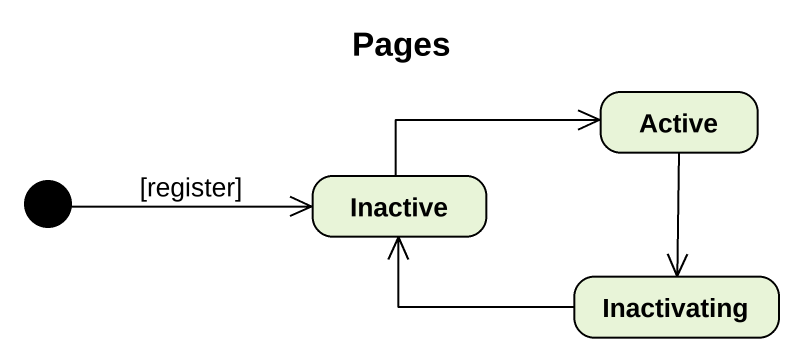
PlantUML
@startuml
title Pages
hide empty description
state Active
state Inactive
state Inactivating
[*] -right-> Inactive : [register]
Active --> Inactivating
Inactive -right-> Active
Inactivating -left-> Inactive
@enduml
